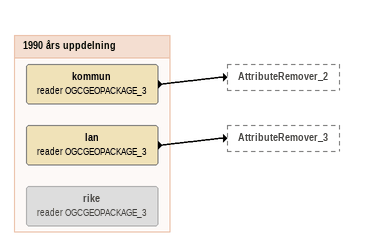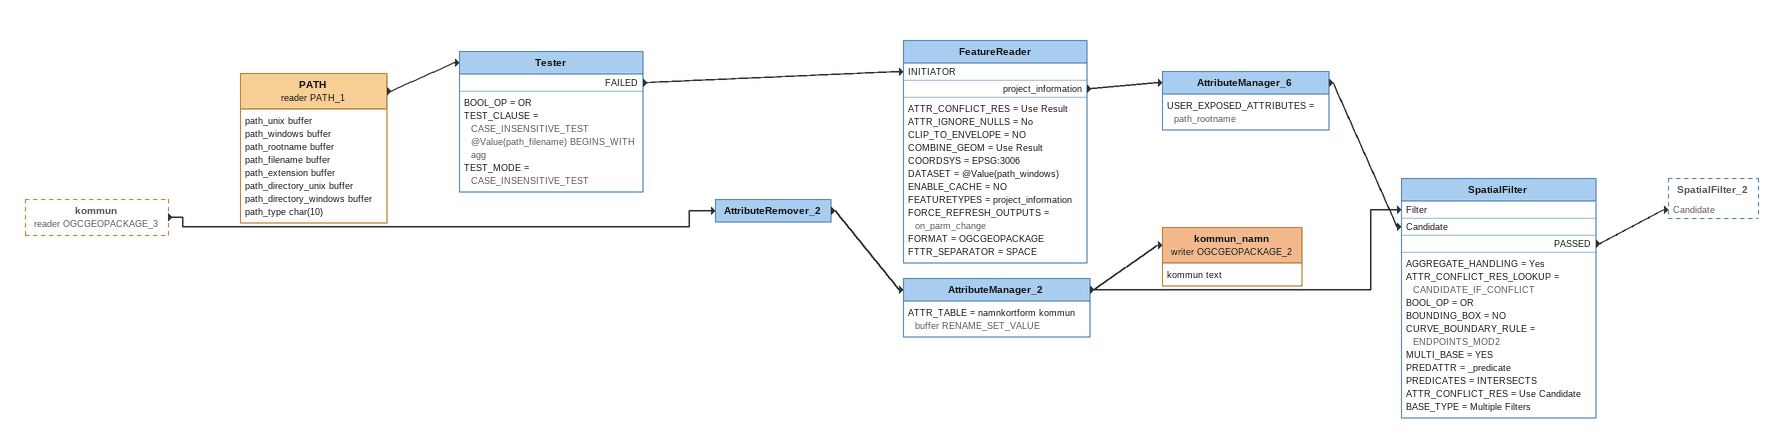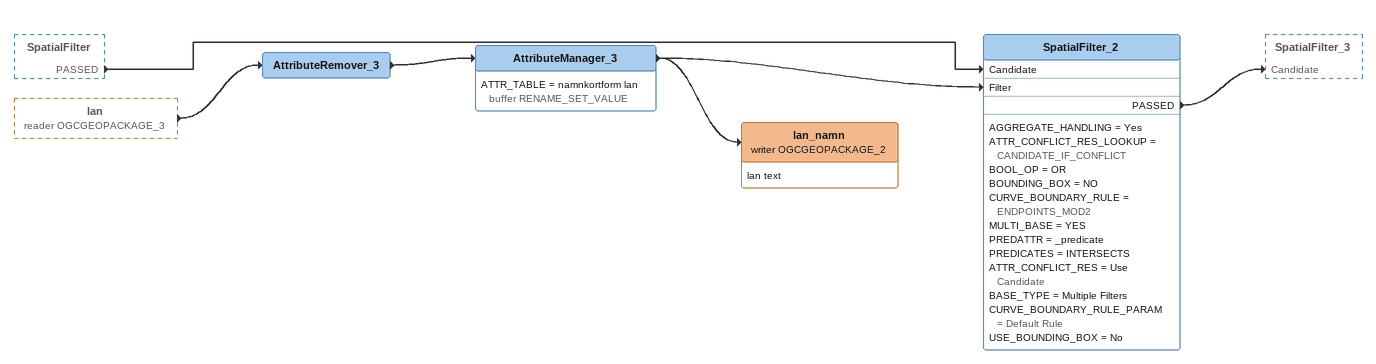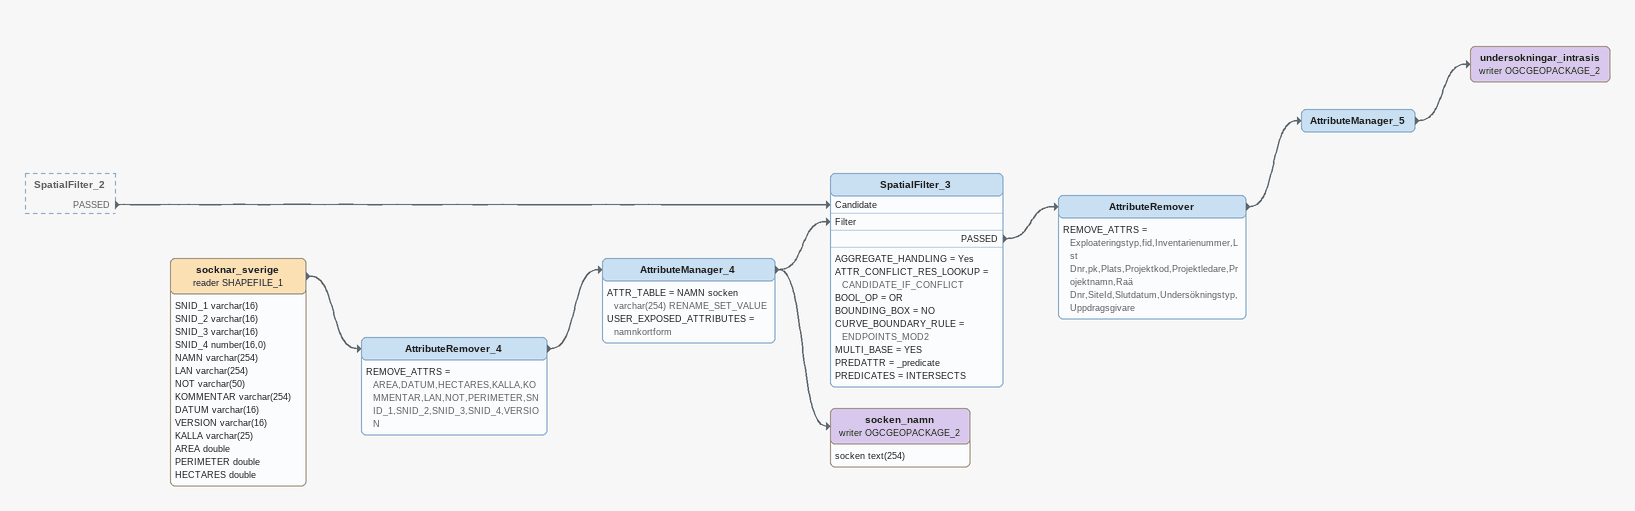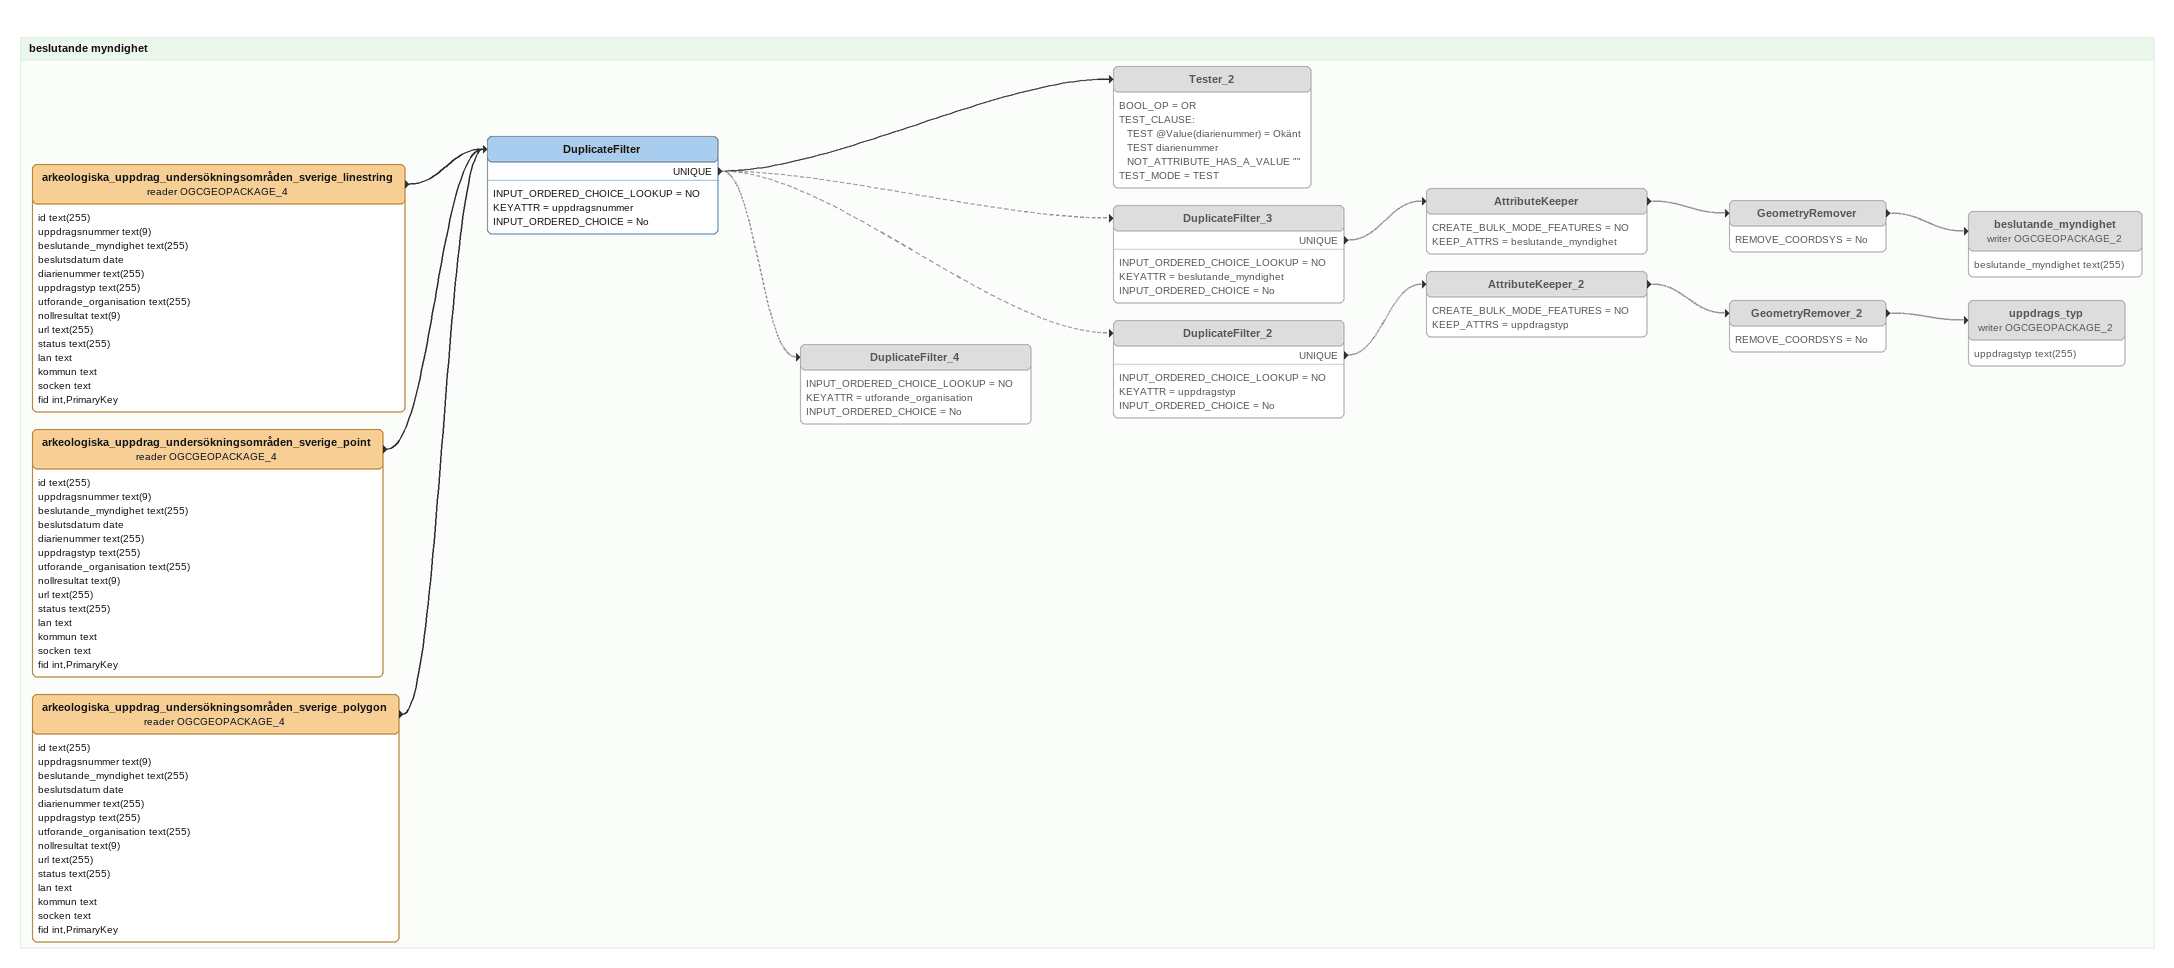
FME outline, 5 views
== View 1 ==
Bookmark: 1990 års uppdelning
kommun (reader OGCGEOPACKAGE_3)
    -> AttributeRemover_2
lan (reader OGCGEOPACKAGE_3)
    -> AttributeRemover_3
rike (reader OGCGEOPACKAGE_3) [off]

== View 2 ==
kommun (reader OGCGEOPACKAGE_3) [outside]
    -> AttributeRemover_2
PATH (reader PATH_1)
    attributes: path_unix buffer, path_windows buffer, path_rootname buffer, path_filename buffer, path_extension buffer, path_directory_unix buffer, path_directory_windows buffer, path_type char(10)
    -> Tester
Tester
    BOOL_OP = OR
    TEST_CLAUSE = CASE_INSENSITIVE_TEST @Value(path_filename) BEGINS_WITH agg
    TEST_MODE = CASE_INSENSITIVE_TEST
    FAILED -> FeatureReader [INITIATOR]
FeatureReader
    ATTR_CONFLICT_RES = Use Result
    ATTR_IGNORE_NULLS = No
    CLIP_TO_ENVELOPE = NO
    COMBINE_GEOM = Use Result
    COORDSYS = EPSG:3006
    DATASET = @Value(path_windows)
    ENABLE_CACHE = NO
    FEATURETYPES = project_information
    FORCE_REFRESH_OUTPUTS = on_parm_change
    FORMAT = OGCGEOPACKAGE
    FTTR_SEPARATOR = SPACE
    project_information -> AttributeManager_6
AttributeManager_6
    USER_EXPOSED_ATTRIBUTES = path_rootname
    -> SpatialFilter [Candidate]
AttributeRemover_2
    -> AttributeManager_2
AttributeManager_2
    ATTR_TABLE = namnkortform kommun  buffer RENAME_SET_VALUE
    -> SpatialFilter [Filter]
    -> kommun_namn (writer OGCGEOPACKAGE_2)
SpatialFilter
    AGGREGATE_HANDLING = Yes
    ATTR_CONFLICT_RES_LOOKUP = CANDIDATE_IF_CONFLICT
    BOOL_OP = OR
    BOUNDING_BOX = NO
    CURVE_BOUNDARY_RULE = ENDPOINTS_MOD2
    MULTI_BASE = YES
    PREDATTR = _predicate
    PREDICATES = INTERSECTS
    ATTR_CONFLICT_RES = Use Candidate
    BASE_TYPE = Multiple Filters
    PASSED -> SpatialFilter_2 [Candidate]
kommun_namn (writer OGCGEOPACKAGE_2)
    attributes: kommun text

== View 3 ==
SpatialFilter [outside]
    PASSED -> SpatialFilter_2 [Candidate]
lan (reader OGCGEOPACKAGE_3) [outside]
    -> AttributeRemover_3
AttributeRemover_3
    -> AttributeManager_3
AttributeManager_3
    ATTR_TABLE = namnkortform lan  buffer RENAME_SET_VALUE
    -> SpatialFilter_2 [Filter]
    -> lan_namn (writer OGCGEOPACKAGE_2)
SpatialFilter_2
    AGGREGATE_HANDLING = Yes
    ATTR_CONFLICT_RES_LOOKUP = CANDIDATE_IF_CONFLICT
    BOOL_OP = OR
    BOUNDING_BOX = NO
    CURVE_BOUNDARY_RULE = ENDPOINTS_MOD2
    MULTI_BASE = YES
    PREDATTR = _predicate
    PREDICATES = INTERSECTS
    ATTR_CONFLICT_RES = Use Candidate
    BASE_TYPE = Multiple Filters
    CURVE_BOUNDARY_RULE_PARAM = Default Rule
    USE_BOUNDING_BOX = No
    PASSED -> SpatialFilter_3 [Candidate]
lan_namn (writer OGCGEOPACKAGE_2)
    attributes: lan text

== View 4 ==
SpatialFilter_2 [outside]
    PASSED -> SpatialFilter_3 [Candidate]
socknar_sverige (reader SHAPEFILE_1)
    attributes: SNID_1 varchar(16), SNID_2 varchar(16), SNID_3 varchar(16), SNID_4 number(16,0), NAMN varchar(254), LAN varchar(254), NOT varchar(50), KOMMENTAR varchar(254), DATUM varchar(16), VERSION varchar(16), KALLA varchar(25), AREA double, PERIMETER double, HECTARES double
    -> AttributeRemover_4
AttributeRemover_4
    REMOVE_ATTRS = AREA,DATUM,HECTARES,KALLA,KOMMENTAR,LAN,NOT,PERIMETER,SNID_1,SNID_2,SNID_3,SNID_4,VERSION
    -> AttributeManager_4
AttributeManager_4
    ATTR_TABLE = NAMN socken  varchar(254) RENAME_SET_VALUE
    USER_EXPOSED_ATTRIBUTES = namnkortform
    -> SpatialFilter_3 [Filter]
    -> socken_namn (writer OGCGEOPACKAGE_2)
SpatialFilter_3
    AGGREGATE_HANDLING = Yes
    ATTR_CONFLICT_RES_LOOKUP = CANDIDATE_IF_CONFLICT
    BOOL_OP = OR
    BOUNDING_BOX = NO
    CURVE_BOUNDARY_RULE = ENDPOINTS_MOD2
    MULTI_BASE = YES
    PREDATTR = _predicate
    PREDICATES = INTERSECTS
    PASSED -> AttributeRemover
AttributeRemover
    REMOVE_ATTRS = Exploateringstyp,fid,Inventarienummer,Lst Dnr,pk,Plats,Projektkod,Projektledare,Projektnamn,Raä Dnr,SiteId,Slutdatum,Undersökningstyp,Uppdragsgivare
    -> AttributeManager_5
AttributeManager_5
    -> undersokningar_intrasis (writer OGCGEOPACKAGE_2)
undersokningar_intrasis (writer OGCGEOPACKAGE_2)
socken_namn (writer OGCGEOPACKAGE_2)
    attributes: socken text(254)

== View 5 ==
Bookmark: beslutande myndighet
arkeologiska_uppdrag_undersökningsområden_sverige_linestring (reader OGCGEOPACKAGE_4)
    attributes: id text(255), uppdragsnummer text(9), beslutande_myndighet text(255), beslutsdatum date, diarienummer text(255), uppdragstyp text(255), utforande_organisation text(255), nollresultat text(9), url text(255), status text(255), lan text, kommun text, socken text, fid int,PrimaryKey
    -> DuplicateFilter
arkeologiska_uppdrag_undersökningsområden_sverige_point (reader OGCGEOPACKAGE_4)
    attributes: id text(255), uppdragsnummer text(9), beslutande_myndighet text(255), beslutsdatum date, diarienummer text(255), uppdragstyp text(255), utforande_organisation text(255), nollresultat text(9), url text(255), status text(255), lan text, kommun text, socken text, fid int,PrimaryKey
    -> DuplicateFilter
arkeologiska_uppdrag_undersökningsområden_sverige_polygon (reader OGCGEOPACKAGE_4)
    attributes: id text(255), uppdragsnummer text(9), beslutande_myndighet text(255), beslutsdatum date, diarienummer text(255), uppdragstyp text(255), utforande_organisation text(255), nollresultat text(9), url text(255), status text(255), lan text, kommun text, socken text, fid int,PrimaryKey
    -> DuplicateFilter
DuplicateFilter
    INPUT_ORDERED_CHOICE_LOOKUP = NO
    KEYATTR = uppdragsnummer
    INPUT_ORDERED_CHOICE = No
    UNIQUE -> DuplicateFilter_4 [off]
    UNIQUE -> DuplicateFilter_3 [off]
    UNIQUE -> Tester_2
    UNIQUE -> DuplicateFilter_2 [off]
Tester_2 [off]
    BOOL_OP = OR
    TEST_CLAUSE:
      TEST @Value(diarienummer) = Okänt
      TEST diarienummer NOT_ATTRIBUTE_HAS_A_VALUE ""
    TEST_MODE = TEST
DuplicateFilter_3 [off]
    INPUT_ORDERED_CHOICE_LOOKUP = NO
    KEYATTR = beslutande_myndighet
    INPUT_ORDERED_CHOICE = No
    UNIQUE -> AttributeKeeper [off]
AttributeKeeper [off]
    CREATE_BULK_MODE_FEATURES = NO
    KEEP_ATTRS = beslutande_myndighet
    -> GeometryRemover [off]
GeometryRemover [off]
    REMOVE_COORDSYS = No
    -> beslutande_myndighet (writer OGCGEOPACKAGE_2) [off]
beslutande_myndighet (writer OGCGEOPACKAGE_2) [off]
    attributes: beslutande_myndighet text(255)
DuplicateFilter_2 [off]
    INPUT_ORDERED_CHOICE_LOOKUP = NO
    KEYATTR = uppdragstyp
    INPUT_ORDERED_CHOICE = No
    UNIQUE -> AttributeKeeper_2 [off]
AttributeKeeper_2 [off]
    CREATE_BULK_MODE_FEATURES = NO
    KEEP_ATTRS = uppdragstyp
    -> GeometryRemover_2 [off]
GeometryRemover_2 [off]
    REMOVE_COORDSYS = No
    -> uppdrags_typ (writer OGCGEOPACKAGE_2) [off]
uppdrags_typ (writer OGCGEOPACKAGE_2) [off]
    attributes: uppdragstyp text(255)
DuplicateFilter_4 [off]
    INPUT_ORDERED_CHOICE_LOOKUP = NO
    KEYATTR = utforande_organisation
    INPUT_ORDERED_CHOICE = No
